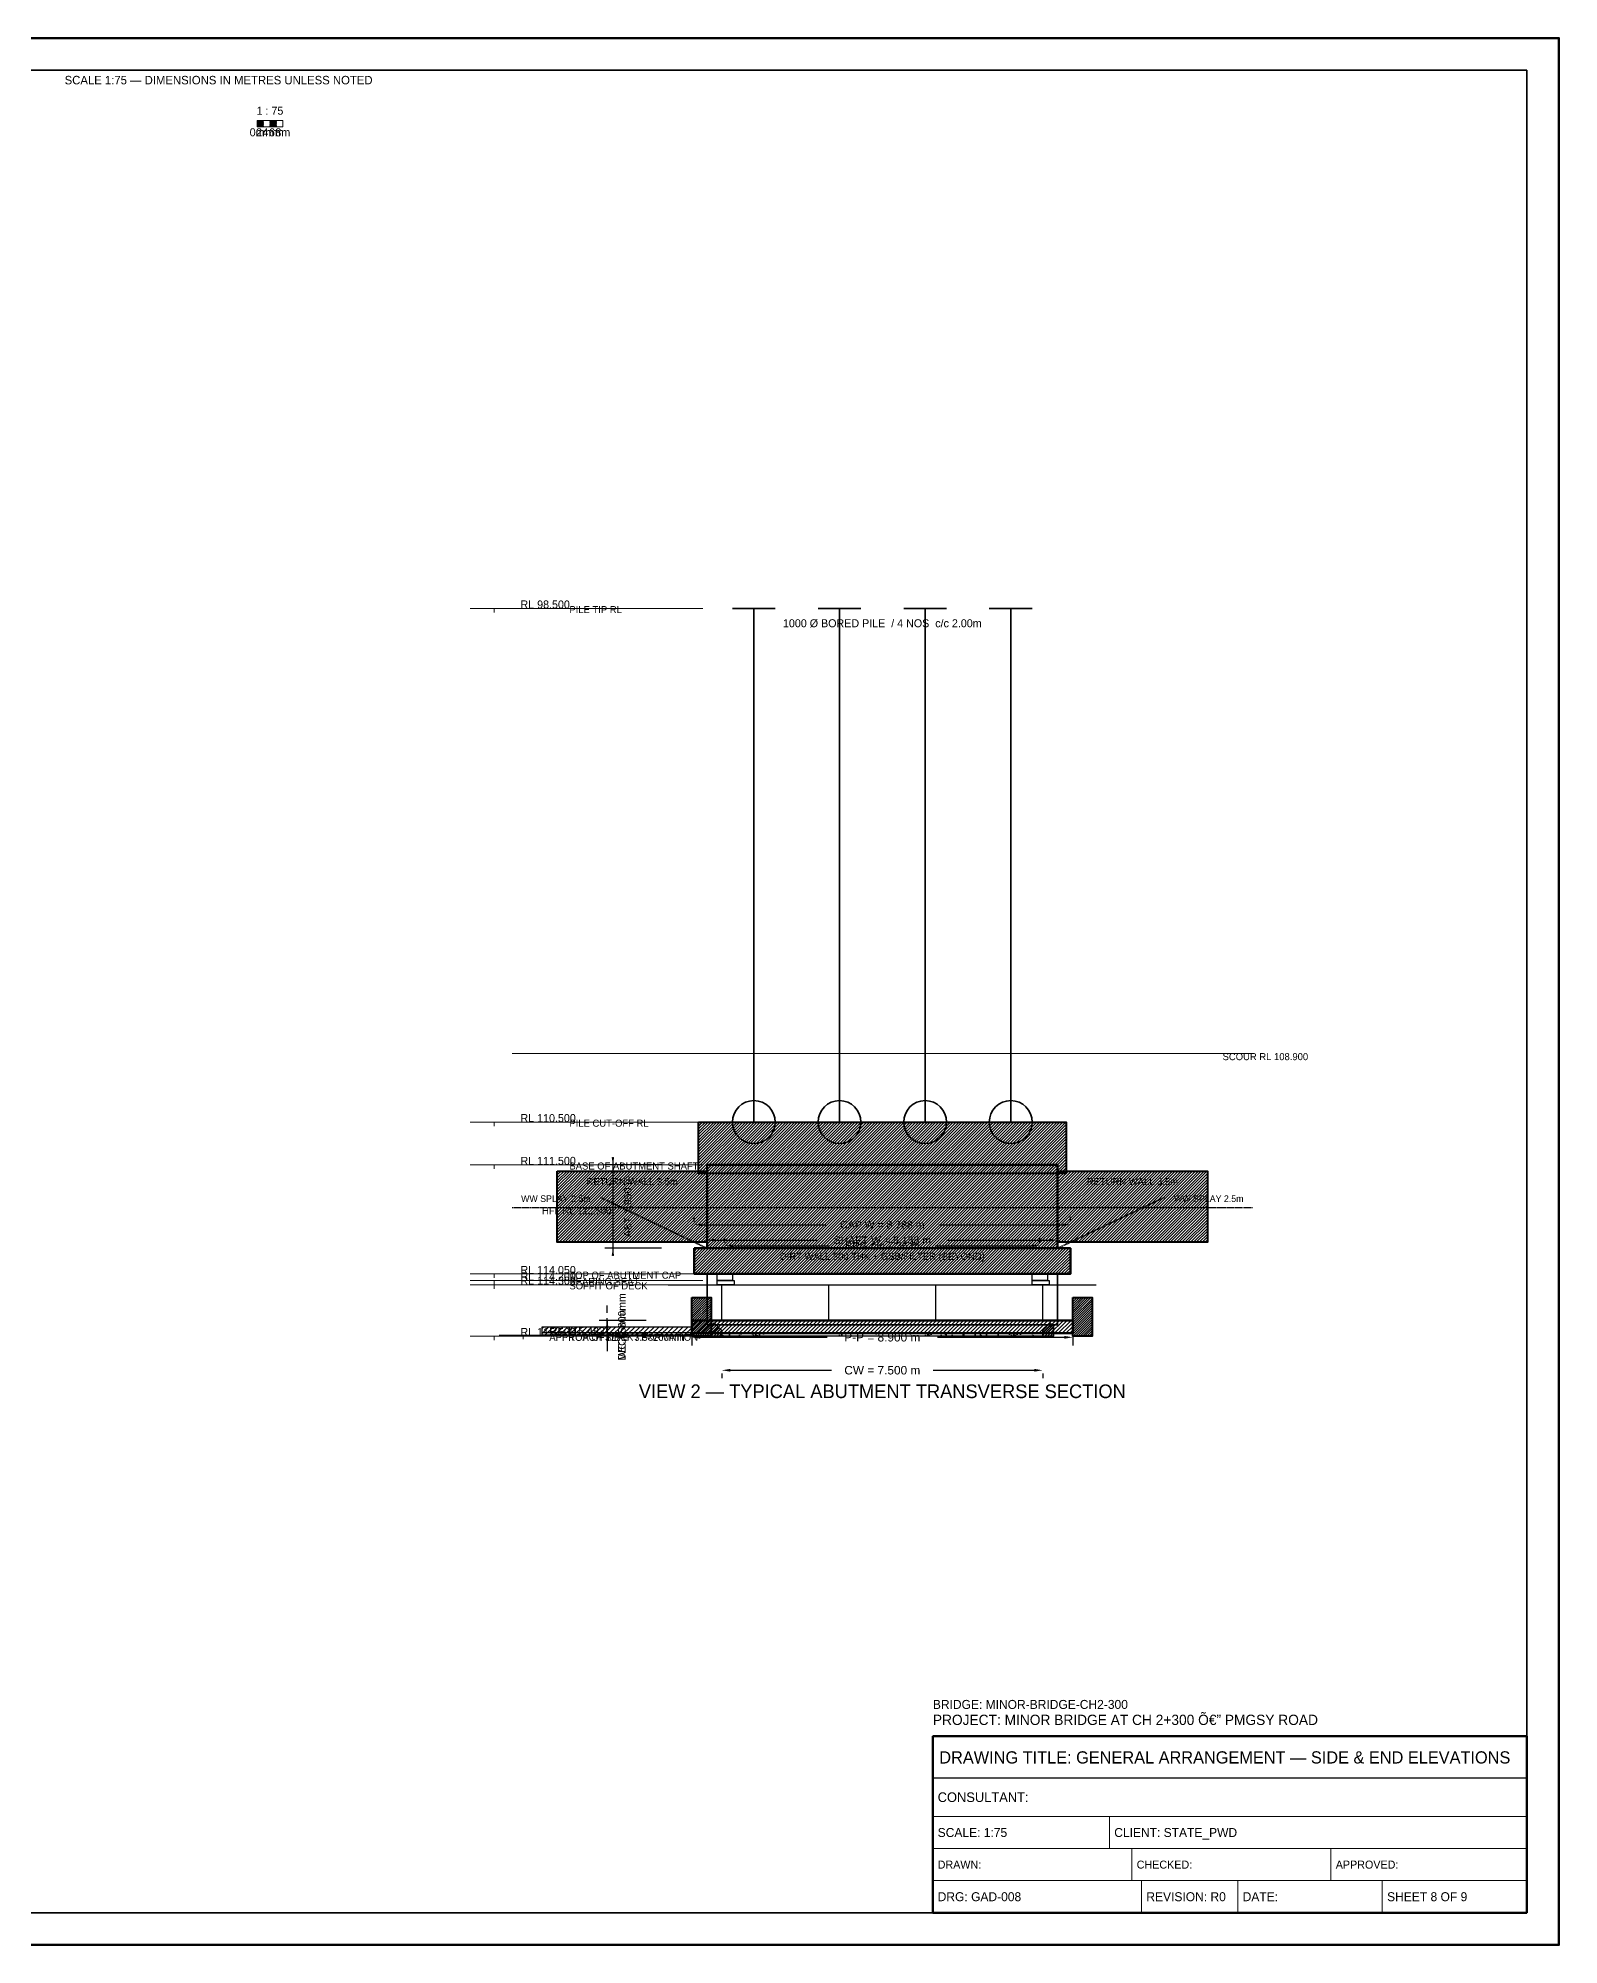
# Model space of a CAD drawing. Header units: metres. Extents: x 0 to 841, y 0 to 594.
# Drawn here: x 367 to 841, y 0 to 594 of the extents above; entities that cross this region are included whole.
import ezdxf
from ezdxf.enums import TextEntityAlignment as Align

# ---------------------------------------------------------------- set-up
doc = ezdxf.new("R2010")
doc.units = ezdxf.units.M
for name, pattern in [('DASHED', [0.5, 0.375, -0.125]), ('DASHED2', [0.25, 0.1875, -0.0625]), ('HIDDEN', [0.25, 0.1875, -0.0625])]:
    doc.linetypes.add(name, pattern=pattern)
for name, color, linetype, lineweight in [('BORDER-INNER', 7, 'Continuous', 35), ('BORDER-OUTER', 7, 'Continuous', 70), ('CIVIL-HFL', 5, 'DASHED', 25), ('CIVIL-ROAD', 7, 'Continuous', 25), ('CIVIL-SCOUR', 1, 'DASHED2', 18), ('DIM-LEVEL', 3, 'Continuous', 18), ('DIM-LINEAR', 3, 'Continuous', 18), ('FOUND-CAP', 2, 'Continuous', 35), ('FOUND-PILE', 4, 'Continuous', 35), ('STRUC-HATCHING', 8, 'Continuous', 18), ('STRUC-HIDDEN', 8, 'HIDDEN', 25), ('SUB-ABUT', 3, 'Continuous', 35), ('SUB-BEARING', 5, 'Continuous', 25), ('SUB-DIRT-WALL', 3, 'Continuous', 35), ('SUPER-DECK', 2, 'Continuous', 50), ('SUPER-KERB', 7, 'Continuous', 25), ('SUPER-PARAPET', 2, 'Continuous', 35), ('SUPER-WEARING', 8, 'Continuous', 25), ('SYM-SCALE', 7, 'Continuous', 13), ('TEXT-GENERAL', 7, 'Continuous', 18), ('TEXT-HEADER', 7, 'Continuous', 25), ('TEXT-LEVEL', 5, 'Continuous', 18), ('TEXT-SPEC', 7, 'Continuous', 13), ('TEXT-TITLE', 7, 'Continuous', 25), ('TITLEBLK-BOX', 7, 'Continuous', 50), ('TITLEBLK-TEXT', 7, 'Continuous', 18)]:
    doc.layers.add(name, color=color, linetype=linetype, lineweight=lineweight)
doc.styles.add('BRIDGE_STD', font='Arial.ttf')
doc.dimstyles.new('pmb100', dxfattribs={"dimtxt": 2.5, "dimasz": 0.9375, "dimexe": 2.5, "dimexo": 2.5, "dimtad": 0, "dimtih": 1, "dimdec": 0, "dimtxsty": 'BRIDGE_STD', "dimcen": 2.5, "dimazin": 3, "dimtfac": 1, "dimtmove": 0, "dimatfit": 3})

msp = doc.modelspace()

# ---------------------------------------------------------------- hatches: boundary and pattern name
at = {"layer": 'STRUC-HATCHING'}
h = msp.add_hatch(dxfattribs=at)
h.set_pattern_fill('ANSI31', scale=0.2)
h.paths.add_polyline_path([(573, 256.33), (687.5, 256.33), (687.5, 240.33), (573, 240.33)])
h = msp.add_hatch(dxfattribs=at)
h.set_pattern_fill('ANSI31', scale=0.2)
h.paths.add_polyline_path([(529, 241.07), (575.66, 241.07), (575.66, 218.87), (529, 218.87)])
h = msp.add_hatch(dxfattribs=at)
h.set_pattern_fill('ANSI31', scale=0.2)
h.paths.add_polyline_path([(575.66, 243), (684.84, 243), (684.84, 217), (575.66, 217)])
h = msp.add_hatch(dxfattribs=at)
h.set_pattern_fill('ANSI31', scale=0.2)
h.paths.add_polyline_path([(684.84, 241.07), (731.5, 241.07), (731.5, 218.87), (684.84, 218.87)])
h = msp.add_hatch(dxfattribs=at)
h.set_pattern_fill('ANSI31', scale=0.2)
h.paths.add_polyline_path([(571.66, 217), (688.84, 217), (688.84, 209), (571.66, 209)])
h = msp.add_hatch(dxfattribs=at)
h.set_pattern_fill('ANSI31', scale=0.16)
h.paths.add_polyline_path([(570.92, 201.67), (576.92, 201.67), (576.92, 189.67), (570.92, 189.67)])
h = msp.add_hatch(dxfattribs=at)
h.set_pattern_fill('ANSI31', scale=0.16)
h.paths.add_polyline_path([(689.58, 201.67), (695.58, 201.67), (695.58, 189.67), (689.58, 189.67)])
h = msp.add_hatch(dxfattribs=at)
h.set_pattern_fill('ANSI31', scale=0.333333)
h.paths.add_polyline_path([(524.25, 192.57), (570.92, 192.57), (570.92, 189.9), (524.25, 189.9)])
h = msp.add_hatch(dxfattribs=at)
h.set_pattern_fill('ANSI31', scale=0.2666667)
h.paths.add_polyline_path([(570.92, 194.53), (689.58, 194.53), (689.58, 190.53), (570.92, 190.53)])
h = msp.add_hatch(dxfattribs=at)
h.set_pattern_fill('ANSI31', scale=0.1866667)
h.paths.add_polyline_path([(580.25, 189.67), (576.92, 189.67), (576.92, 192.6), (577.92, 193.77), (580.25, 191.43)])
h = msp.add_hatch(dxfattribs=at)
h.set_pattern_fill('ANSI31', scale=0.1866667)
h.paths.add_polyline_path([(680.25, 189.67), (683.58, 189.67), (683.58, 192.6), (682.58, 193.77), (680.25, 191.43)])
at = {"layer": 'SUPER-WEARING'}
h = msp.add_hatch(dxfattribs=at)
h.set_pattern_fill('AR-SAND', scale=0.0533333)
h.paths.add_polyline_path([(524.25, 190.77), (570.92, 190.77), (570.92, 189.9), (524.25, 189.9)])
h = msp.add_hatch(dxfattribs=at)
h.set_pattern_fill('AR-SAND', scale=0.0533333)
h.paths.add_polyline_path([(580.25, 190.53), (680.25, 190.53), (680.25, 189.67), (580.25, 189.67)])
at = {"layer": 'SYM-SCALE'}
h = msp.add_hatch(dxfattribs=at)
h.set_pattern_fill('SOLID')
h.paths.add_polyline_path([(435.5, 566.4), (437.5, 566.4), (437.5, 568.39), (435.5, 568.39)])
h = msp.add_hatch(dxfattribs=at)
h.set_pattern_fill('SOLID')
h.paths.add_polyline_path([(439.5, 566.4), (441.5, 566.4), (441.5, 568.39), (439.5, 568.39)])

# ---------------------------------------------------------------- linework, layer by layer
at = {"layer": 'BORDER-INNER'}
msp.add_lwpolyline([(10, 10), (831, 10), (831, 584), (10, 584), (10, 10)], dxfattribs=at)
at = {"layer": 'BORDER-OUTER'}
msp.add_lwpolyline([(0, 0), (841, 0), (841, 594), (0, 594), (0, 0)], dxfattribs=at)
at = {"layer": 'CIVIL-HFL', "color": 5, "linetype": 'DASHED'}
msp.add_line((514.92, 229.67), (745.58, 229.67), dxfattribs=at)
at = {"layer": 'CIVIL-ROAD', "lineweight": 25}
msp.add_lwpolyline([(524.25, 192.57), (570.92, 192.57), (570.92, 189.9), (524.25, 189.9), (524.25, 192.57)], dxfattribs=at)
at = {"layer": 'CIVIL-SCOUR', "color": 1, "linetype": 'DASHED2'}
msp.add_line((514.92, 277.67), (745.58, 277.67), dxfattribs=at)
at = {"layer": 'DIM-LEVEL'}
for p, q in [((501.84, 416.33), (516.8, 416.33)), ((509.32, 416.33), (509.32, 415.09)), ((501.84, 256.33), (516.8, 256.33)), ((509.32, 256.33), (509.32, 255.09)), ((501.84, 243), (516.8, 243)), ((509.32, 243), (509.32, 241.75)), ((501.84, 209), (516.8, 209)), ((509.32, 209), (509.32, 207.75)), ((501.84, 207), (516.8, 207)), ((501.84, 205.67), (516.8, 205.67)), ((509.32, 207), (509.32, 205.75)), ((509.32, 205.67), (509.32, 204.42)), ((501.84, 189.67), (516.8, 189.67)), ((509.32, 189.67), (509.32, 188.42)), ((510.9, 189.9), (525.86, 189.9)), ((518.38, 189.9), (518.38, 188.65))]:
    msp.add_line(p, q, dxfattribs=at)
at = {"layer": 'DIM-LEVEL', "color": 5}
for p, q in [((509.32, 416.33), (574.33, 416.33)), ((509.32, 256.33), (574.33, 256.33)), ((509.32, 243), (574.33, 243)), ((509.32, 209), (574.33, 209)), ((509.32, 207), (574.33, 207)), ((509.32, 205.67), (574.33, 205.67)), ((509.32, 189.67), (574.33, 189.67))]:
    msp.add_line(p, q, dxfattribs=at)
at = {"layer": 'FOUND-CAP', "lineweight": 40}
msp.add_lwpolyline([(573, 256.33), (687.5, 256.33), (687.5, 240.33), (573, 240.33), (573, 256.33)], dxfattribs=at)
at = {"layer": 'FOUND-PILE', "color": 4, "lineweight": 35}
for p, q in [((583.58, 416.33), (596.92, 416.33)), ((590.25, 256.33), (590.25, 416.33)), ((610.25, 416.33), (623.58, 416.33)), ((616.92, 256.33), (616.92, 416.33)), ((636.92, 416.33), (650.25, 416.33)), ((643.58, 256.33), (643.58, 416.33)), ((663.58, 416.33), (676.92, 416.33)), ((670.25, 256.33), (670.25, 416.33))]:
    msp.add_line(p, q, dxfattribs=at)
at = {"layer": 'FOUND-PILE', "color": 4}
for centre in [(590.25, 256.33), (616.92, 256.33), (643.58, 256.33), (670.25, 256.33)]:
    msp.add_circle(centre, 6.67, dxfattribs=at)
at = {"layer": 'STRUC-HIDDEN', "color": 8, "linetype": 'HIDDEN'}
for p, q in [((563.58, 205.67), (696.92, 205.67)), ((580.25, 194.53), (580.25, 205.67)), ((613.58, 194.53), (613.58, 205.67)), ((646.92, 194.53), (646.92, 205.67)), ((680.25, 194.53), (680.25, 205.67))]:
    msp.add_line(p, q, dxfattribs=at)
at = {"layer": 'SUB-ABUT', "color": 3, "linetype": 'DASHED'}
for p, q in [((575.66, 217), (542.33, 232.9)), ((684.84, 217), (718.17, 232.9))]:
    msp.add_line(p, q, dxfattribs=at)
at = {"layer": 'SUB-ABUT', "lineweight": 40}
for points in [[(529, 241.07), (575.66, 241.07), (575.66, 218.87), (529, 218.87), (529, 241.07)], [(684.84, 241.07), (731.5, 241.07), (731.5, 218.87), (684.84, 218.87), (684.84, 241.07)]]:
    msp.add_lwpolyline(points, dxfattribs=at)
at = {"layer": 'SUB-ABUT', "lineweight": 50}
for points in [[(575.66, 243), (684.84, 243), (684.84, 217), (575.66, 217), (575.66, 243)], [(571.66, 217), (688.84, 217), (688.84, 209), (571.66, 209), (571.66, 217)]]:
    msp.add_lwpolyline(points, dxfattribs=at)
at = {"layer": 'SUB-ABUT', "lineweight": 30}
for points in [[(578.78, 209), (583.58, 209), (583.58, 207), (578.78, 207), (578.78, 209)], [(676.92, 209), (681.72, 209), (681.72, 207), (676.92, 207), (676.92, 209)]]:
    msp.add_lwpolyline(points, dxfattribs=at)
at = {"layer": 'SUB-BEARING', "lineweight": 30}
for points in [[(578.78, 207), (584.12, 207), (584.12, 205.67), (578.78, 205.67), (578.78, 207)], [(676.92, 207), (682.25, 207), (682.25, 205.67), (676.92, 205.67), (676.92, 207)]]:
    msp.add_lwpolyline(points, dxfattribs=at)
at = {"layer": 'SUB-DIRT-WALL', "lineweight": 35}
msp.add_lwpolyline([(575.66, 193.2), (684.84, 193.2), (684.84, 209), (575.66, 209), (575.66, 193.2)], dxfattribs=at)
at = {"layer": 'SUPER-DECK', "lineweight": 50}
msp.add_lwpolyline([(570.92, 194.53), (689.58, 194.53), (689.58, 190.53), (570.92, 190.53), (570.92, 194.53)], dxfattribs=at)
at = {"layer": 'SUPER-KERB', "lineweight": 35}
for points in [[(580.25, 189.67), (576.92, 189.67), (576.92, 192.6), (577.92, 193.77), (580.25, 191.43), (580.25, 189.67)], [(680.25, 189.67), (683.58, 189.67), (683.58, 192.6), (682.58, 193.77), (680.25, 191.43), (680.25, 189.67)]]:
    msp.add_lwpolyline(points, dxfattribs=at)
at = {"layer": 'SUPER-PARAPET', "lineweight": 40}
for points in [[(570.92, 201.67), (576.92, 201.67), (576.92, 189.67), (570.92, 189.67), (570.92, 201.67)], [(689.58, 201.67), (695.58, 201.67), (695.58, 189.67), (689.58, 189.67), (689.58, 201.67)]]:
    msp.add_lwpolyline(points, dxfattribs=at)
at = {"layer": 'SUPER-WEARING'}
for points in [[(524.25, 190.77), (570.92, 190.77), (570.92, 189.9), (524.25, 189.9), (524.25, 190.77)], [(580.25, 190.53), (680.25, 190.53), (680.25, 189.67), (580.25, 189.67), (580.25, 190.53)]]:
    msp.add_lwpolyline(points, dxfattribs=at)
at = {"layer": 'SYM-SCALE'}
msp.add_lwpolyline([(435.5, 566.4), (443.5, 566.4), (443.5, 568.39), (435.5, 568.39), (435.5, 566.4)], dxfattribs=at)
at = {"layer": 'TITLEBLK-BOX', "lineweight": 50}
msp.add_lwpolyline([(646, 10), (831, 10), (831, 65), (646, 65), (646, 10)], dxfattribs=at)
at = {"layer": 'TITLEBLK-BOX', "lineweight": 30}
msp.add_lwpolyline([(646, 52), (831, 52), (831, 65), (646, 65), (646, 52)], dxfattribs=at)
at = {"layer": 'TITLEBLK-BOX', "lineweight": 18}
for points in [[(646, 40), (831, 40), (831, 52), (646, 52), (646, 40)], [(646, 30), (701, 30), (701, 40), (646, 40), (646, 30)], [(701, 30), (831, 30), (831, 40), (701, 40), (701, 30)], [(646, 20), (708, 20), (708, 30), (646, 30), (646, 20)], [(708, 20), (770, 20), (770, 30), (708, 30), (708, 20)], [(770, 20), (831, 20), (831, 30), (770, 30), (770, 20)], [(646, 10), (711, 10), (711, 20), (646, 20), (646, 10)], [(711, 10), (741, 10), (741, 20), (711, 20), (711, 10)], [(741, 10), (786, 10), (786, 20), (741, 20), (741, 10)], [(786, 10), (831, 10), (831, 20), (786, 20), (786, 10)]]:
    msp.add_lwpolyline(points, dxfattribs=at)

# ---------------------------------------------------------------- texts
at = {"layer": 'CIVIL-HFL', "color": 5}
msp.add_text('HFL RL 112.500', height=2.2, dxfattribs=at).set_placement((524.25, 227.61))
at = {"layer": 'CIVIL-SCOUR', "color": 1}
msp.add_text('SCOUR RL 108.900', height=2.2, dxfattribs=at).set_placement((736.25, 275.61))
at = {"layer": 'TEXT-GENERAL'}
for s, height, p in [('1 : 75', 2.493, (439.5, 570.14)), ('0m', 2.493, (435.5, 563.41)), ('2m', 2.493, (437.5, 563.41)), ('4m', 2.493, (439.5, 563.41)), ('6m', 2.493, (441.5, 563.41)), ('8m', 2.493, (443.5, 563.41)), ('1000 Ø BORED PILE  / 4 NOS  c/c 2.00m', 2.4933, (630.25, 410.47)), ('APPROACH SLAB  3.5×200mm', 2.2, (547.58, 188.17))]:
    msp.add_text(s, height=height, dxfattribs=at).set_placement(p, align=Align.CENTER)
at = {"layer": 'TEXT-GENERAL', "color": 3}
for p in [(552.33, 236.67), (708.17, 236.67)]:
    msp.add_text('RETURN WALL 3.5m', height=2.2, dxfattribs=at).set_placement(p, align=Align.CENTER)
at = {"layer": 'TEXT-HEADER'}
msp.add_text('VIEW 2 — TYPICAL ABUTMENT TRANSVERSE SECTION', height=4.2533, dxfattribs=at).set_placement((630.25, 170.33), align=Align.CENTER)
at = {"layer": 'TEXT-LEVEL'}
for s, height, p in [('RL 98.500', 2.493, (517.54, 416.33)), ('PILE TIP RL', 2.2, (532.78, 414.87)), ('RL 110.500', 2.493, (517.54, 256.33)), ('PILE CUT-OFF RL', 2.2, (532.78, 254.87)), ('RL 111.500', 2.493, (517.54, 243)), ('BASE OF ABUTMENT SHAFT', 2.2, (532.78, 241.53)), ('RL 114.050', 2.493, (517.54, 209)), ('RL 114.200', 2.493, (517.54, 207)), ('RL 114.300', 2.493, (517.54, 205.67)), ('TOP OF ABUTMENT CAP', 2.2, (532.78, 207.53)), ('SOFFIT OF DECK', 2.2, (532.78, 204.2)), ('BEARING SEAT', 2.2, (532.78, 205.53)), ('RL 115.500', 2.493, (517.54, 189.67)), ('RL 115.483', 2.493, (526.61, 189.9)), ('TOP OF DECK / FORMATION', 2.2, (532.78, 188.2))]:
    msp.add_text(s, height=height, dxfattribs=at).set_placement(p)
at = {"layer": 'TEXT-SPEC', "color": 8}
msp.add_text('SCALE 1:75 — DIMENSIONS IN METRES UNLESS NOTED', height=2.64, dxfattribs=at).set_placement((423.5, 579.6), align=Align.CENTER)
at = {"layer": 'TEXT-SPEC', "color": 3}
msp.add_text('WW SPLAY 2.5m', height=2.0533, dxfattribs=at).set_placement((539.4, 231.44), align=Align.RIGHT)
msp.add_text('WW SPLAY 2.5m', height=2.0533, dxfattribs=at).set_placement((721.1, 231.44))
msp.add_text('DIRT WALL 300 THK + GSB/FILTER (BEYOND)', height=2.2, dxfattribs=at).set_placement((630.25, 213.4), align=Align.CENTER)
at = {"layer": 'TEXT-TITLE'}
for s, height, p in [('PROJECT: MINOR BRIDGE AT CH 2+300 â€” PMGSY ROAD', 3.2, (646, 68.5)), ('DRAWING TITLE: GENERAL ARRANGEMENT — SIDE & END ELEVATIONS', 3.8, (648, 56.5))]:
    msp.add_text(s, height=height, dxfattribs=at).set_placement(p)
at = {"layer": 'TITLEBLK-TEXT'}
for s, height, p in [('BRIDGE: MINOR-BRIDGE-CH2-300', 2.8, (646, 73.5)), ('CONSULTANT: ', 3, (647.5, 44.5)), ('SCALE: 1:75', 2.8, (647.5, 33.6)), ('CLIENT: STATE_PWD', 2.8, (702.5, 33.6)), ('DRAWN: ', 2.5, (647.5, 23.75)), ('CHECKED: ', 2.5, (709.5, 23.75)), ('APPROVED: ', 2.5, (771.5, 23.75)), ('DRG: GAD-008', 2.8, (647.5, 13.6)), ('REVISION: R0', 2.8, (712.5, 13.6)), ('DATE: ', 2.8, (742.5, 13.6)), ('SHEET 8 OF 9', 2.8, (787.5, 13.6))]:
    msp.add_text(s, height=height, dxfattribs=at).set_placement(p)

# ---------------------------------------------------------------- dimensions: what is measured, and where the dimension line sits
at = {"layer": 'DIM-LINEAR'}
for base, p1, p2, text in [((546.33, 243), (563.93, 243), (563.93, 217), 'ABT 1.950 m'), ((544.52, 194.53), (559.18, 194.53), (559.18, 190.53), 'DECK 300mm'), ((544.52, 190.53), (559.18, 190.53), (559.18, 189.67), 'WC 65mm')]:
    msp.add_linear_dim(base=base, p1=p1, p2=p2, angle=90, text=text, dimstyle='pmb100', override={"dimtxt": 2.346667, "dimasz": 2.346667, "dimgap": 0.938667, "dimclrt": 3}, dxfattribs=at).render()
for base, p1, p2, text, override in [((571.66, 224.33), (571.66, 222.87), (688.84, 222.87), 'CAP W = 8.788 m', {"dimtxt": 2.346667, "dimasz": 2.346667, "dimgap": 0.938667, "dimclrt": 3}), ((575.66, 219.53), (575.66, 237.13), (684.84, 237.13), 'SHAFT W = 8.188 m', {"dimtxt": 2.346667, "dimasz": 2.346667, "dimgap": 0.938667, "dimclrt": 3}), ((581.18, 217.8), (581.18, 216.33), (679.32, 216.33), 'BRG c/c 7.36 m', {"dimtxt": 2.346667, "dimasz": 2.346667, "dimgap": 0.938667, "dimclrt": 3}), ((570.92, 189.27), (570.92, 192.2), (689.58, 192.2), 'P-P = 8.900 m', {"dimtxt": 2.64, "dimasz": 2.64, "dimgap": 1.056, "dimclrt": 3}), ((580.25, 179), (580.25, 180.47), (680.25, 180.47), 'CW = 7.500 m', {"dimtxt": 2.64, "dimasz": 2.64, "dimgap": 1.056, "dimclrt": 3})]:
    msp.add_linear_dim(base=base, p1=p1, p2=p2, text=text, dimstyle='pmb100', override=override, dxfattribs=at).render()

doc.saveas('drawing.dxf')
